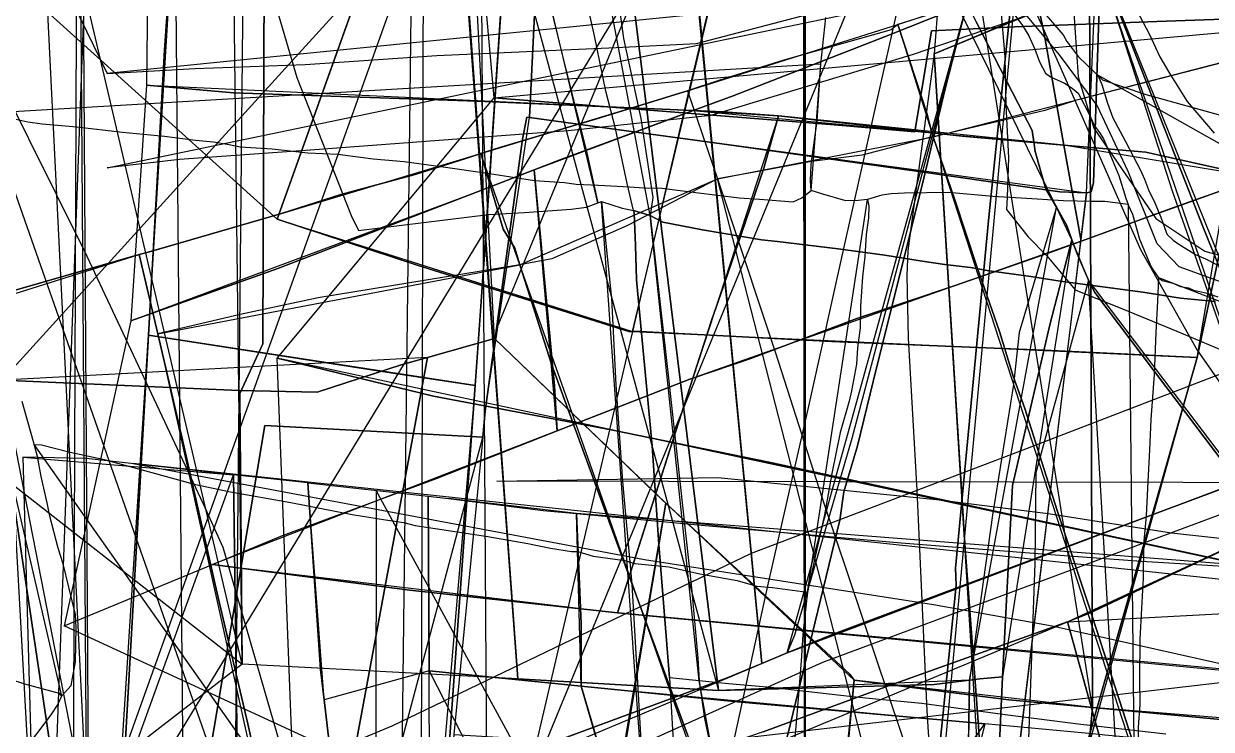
# Model space of a CAD drawing. Extents: x -6790 to 12600, y -1098 to 2171.
# Drawn here: x 68.4 to 172.6, y 307.3 to 369.2 of the extents above; entities that cross this region are included whole.
import ezdxf

# ---------------------------------------------------------------- set-up
doc = ezdxf.new("R2010")
doc.units = 0

msp = doc.modelspace()

# ---------------------------------------------------------------- linework, layer by layer
for points in [[(106.84, 634.01), (110.3, 95.46), (826.14, 101.62), (106.84, 634.01)], [(176.8, 621.35), (124.5, 587.19), (132.3, 497.39), (161.33, 500.87), (161.79, 393.97), (162.14, 309.2), (180.29, 307.51), (183.86, 307.44), (194.41, 309.32), (208.59, 311.94), (207.26, 348.47), (204.83, 421.27), (202.57, 495.93), (172.83, 504.27), (174.37, 546.43), (176.8, 621.35)], [(71.6, 620.79), (72.08, 605.78), (75.38, 89.64), (71.6, 620.79)], [(105.33, 620.2), (98.92, 88.39), (790.98, 84.91), (794.81, 617.1), (105.33, 620.2)], [(79.55, 608.24), (82.48, 284.45), (81.9, 110.82), (776.2, 114.16), (808.14, 114.29), (79.55, 608.24)], [(89.84, 599.43), (785.72, 589.09), (779.97, 92.07), (740.84, 91.65), (728.89, 91.75), (723.88, 92.07), (717.29, 92.52), (682.9, 93.32), (432.67, 95.45), (307.1, 97.51), (213.56, 98.73), (136.9, 99.68), (84.96, 100.39), (89.84, 599.43)], [(71.88, 94), (800.52, 88.91), (801.87, 586.62), (73.83, 591.85), (71.88, 94)], [(71.88, 94), (800.52, 88.91), (801.87, 586.62), (73.83, 591.85), (71.88, 94)], [(55.1, 520.34), (62.97, 495.28), (63.53, 494.83), (71.02, 491.5), (74.14, 490.04), (74.19, 489.69), (80.21, 479.45), (91.21, 459.61), (110.6, 424.99), (119.48, 409.03), (124.24, 400.81), (113.64, 389.82), (88.93, 362.65), (67.16, 338.67), (66.5, 337.92), (55.1, 520.34)], [(66.5, 337.92), (67.16, 338.67), (88.93, 362.65), (113.64, 389.82), (124.24, 400.81), (119.48, 409.03), (110.6, 424.99), (91.21, 459.61), (80.21, 479.45), (74.19, 489.69), (74.14, 490.04), (71.02, 491.5), (63.53, 494.83), (62.97, 495.28), (55.1, 520.34), (66.5, 337.92)], [(200.74, 513.12), (190.89, 513.12), (157.33, 512.88), (156.93, 511.36), (154.43, 496.04), (154, 492.95), (152.21, 482.9), (145.89, 449.45), (142.74, 430.27), (126.61, 362.82), (121.78, 342.18), (122.46, 342.18), (139.27, 341.31), (158.52, 340.51), (171.33, 339.91), (177.04, 366.54), (180.63, 387.38), (185.01, 416.91), (193.74, 468.84), (200.74, 513.12)], [(200.74, 513.12), (193.74, 468.84), (185.01, 416.91), (180.63, 387.38), (177.04, 366.54), (171.33, 339.91), (200.74, 513.12)], [(132.3, 497.39), (118.54, 495.44), (101.75, 492.74), (111.92, 472.99), (140.77, 416.18), (120.65, 368.64), (109.89, 342.57), (109.67, 341.56), (124.45, 327.35), (124.7, 327.12), (140.85, 312.12), (141.24, 311.59), (154.8, 309.89), (162.14, 309.2), (161.79, 393.97), (161.33, 500.87), (132.3, 497.39)], [(132.3, 497.39), (161.33, 500.87), (161.79, 393.97), (162.14, 309.2), (132.3, 497.39)], [(101.75, 492.74), (111.92, 472.99), (140.77, 416.18), (120.65, 368.64), (109.89, 342.57), (109.67, 341.56), (101.75, 492.74)], [(100.54, 471.98), (100.82, 471.85), (115.55, 442.24), (119.18, 434.86), (122.05, 429.04), (124.94, 423.5), (129.51, 414.25), (130.63, 412.04), (134.54, 404.18), (138.72, 395.78), (141.92, 389.37), (143.61, 386.05), (145.4, 382.43), (148.34, 376.47), (151.95, 369.3), (155.62, 362.2), (156.86, 359.81), (157.01, 358.63), (157.1, 357.97), (158.05, 354.68), (158.97, 353.08), (100.54, 471.98)], [(52.25, 463.42), (52.7, 340.22), (87.52, 313), (52.25, 463.42)], [(70.22, 460.18), (68.28, 460.12), (60.77, 461.23), (52.25, 463.42), (52.7, 340.22), (87.52, 313), (87.33, 336.76), (89.34, 341.1), (89.45, 373.29), (86.86, 377.73), (86.46, 400.12), (85.98, 400.15), (63.66, 400.21), (65.46, 427.83), (76.83, 427.58), (77.52, 436.13), (72.5, 436.52), (70.22, 460.18)], [(59.04, 380.48), (90.58, 352.04), (105.11, 392.57), (114.99, 420.29), (120.53, 435.51), (91.42, 443.38), (84.7, 445.32), (64.69, 392.72), (59.04, 380.48)], [(90.58, 352.04), (105.11, 392.57), (114.99, 420.29), (120.53, 435.51), (90.58, 352.04)], [(90.58, 352.04), (105.11, 392.57), (114.99, 420.29), (120.53, 435.51), (142.74, 430.27), (126.61, 362.82), (121.78, 342.18), (121.45, 342.18), (102.89, 348.01), (90.58, 352.04)], [(100.35, 272.68), (100.81, 273.36), (108.91, 273.9), (111.15, 274.05), (121.35, 281.84), (130.9, 289.11), (131.45, 290.64), (135.63, 307.81), (139.96, 325.64), (140.31, 328.11), (141.52, 332.16), (143.2, 339.01), (145.14, 346.81), (147.35, 355.64), (149.2, 363.48), (151.09, 370.77), (153.81, 382), (156.11, 390.95), (159.4, 403.95), (163.18, 419.3), (166.2, 431.35), (166.5, 433.15), (100.35, 272.68)], [(75.08, 276.2), (60.9, 371.19), (67.36, 432.22), (75.08, 276.2)], [(67.36, 432.22), (60.9, 371.19), (75.08, 276.2), (77.27, 305.91), (79.29, 341.86), (80.7, 366.87), (82.49, 392.28), (84.67, 429.39), (80.11, 430.11), (67.36, 432.22)], [(121.83, 430), (75.46, 420.71), (70.54, 286.77), (121.83, 430)], [(133.12, 313.07), (130.53, 340.18), (125.67, 390.84), (123.64, 412.13), (121.83, 430), (75.46, 420.71), (70.54, 286.77), (89.4, 294.75), (107.31, 303.5), (111.2, 304.81), (130.08, 311.82), (133.12, 313.07)], [(84.67, 429.39), (82.49, 392.28), (80.7, 366.87), (79.29, 341.86), (84.67, 429.39)], [(79.29, 341.86), (100.59, 338.57), (107.96, 337.44), (108.81, 349.33), (113.01, 411.57), (113.87, 424.94), (104.62, 426.34), (101.8, 426.8), (89.23, 428.67), (84.67, 429.39), (82.49, 392.28), (80.7, 366.87), (79.29, 341.86)], [(142.74, 430.27), (126.61, 362.82), (121.78, 342.18), (142.74, 430.27)], [(121.83, 430), (123.64, 412.13), (125.67, 390.84), (130.53, 340.18), (133.12, 313.07), (121.83, 430)], [(121.83, 430), (123.48, 429.98), (135.25, 429.06), (147.05, 428.11), (149.8, 428.04), (150.07, 421.37), (150.45, 406.21), (150.51, 389.97), (150.73, 377.77), (150.85, 369.92), (144.01, 344.05), (141.03, 332.79), (136, 315.55), (135.36, 313.99), (133.12, 313.07), (130.53, 340.18), (125.67, 390.84), (123.64, 412.13), (121.83, 430)], [(136.76, 429.07), (136.92, 380.95), (136.92, 332.28), (136.92, 306.5), (136.89, 274.64), (136.76, 429.07)], [(136.76, 429.07), (144.35, 427.38), (183.18, 420.48), (210.71, 415.37), (210.29, 408.93), (208.47, 380.28), (203.64, 298.26), (201.86, 271.65), (201.57, 267.29), (192.98, 267.81), (142.63, 273.94), (136.89, 274.64), (136.92, 306.5), (136.92, 332.28), (136.92, 380.95), (136.76, 429.07)], [(155.72, 428.06), (151.17, 401.48), (145.84, 374.21), (140.48, 350.25), (137.16, 335.38), (133.67, 320.15), (130.17, 304.09), (127.98, 293.43), (127.23, 292.56), (112.86, 283.23), (110.45, 281.85), (90.68, 281.2), (65.23, 279.39), (155.72, 428.06)], [(107.96, 337.44), (108.81, 349.33), (113.01, 411.57), (113.87, 424.94), (107.96, 337.44)], [(112.73, 360.96), (114.43, 395.84), (115.19, 413.01), (115.29, 416.08), (112.73, 360.96)], [(164.26, 415.13), (162.78, 415.15), (145.6, 415.42), (117.05, 415.85), (115.29, 416.08), (115.19, 413.01), (114.43, 395.84), (112.73, 360.96), (122.1, 359.67), (129.61, 358.64), (147.11, 356.18), (159.28, 354.44), (161.61, 354.36), (162.02, 354.43), (162.22, 355.24), (162.53, 364.49), (164.26, 415.13)], [(226.33, 412.57), (225.75, 409.89), (219.74, 375.27), (207.26, 302.87), (194.88, 231.14), (172.84, 234.94), (150.07, 238.89), (147.82, 239.23), (148.86, 249.09), (151.73, 272.43), (155.12, 300.84), (158.44, 327.9), (160.5, 344.98), (161.61, 354.36), (162.02, 354.43), (162.22, 355.24), (162.53, 364.49), (164.26, 415.13), (164.31, 416.75), (166.73, 416.68), (179.66, 415.87), (186.03, 415.42), (226.33, 412.57)], [(164.26, 415.13), (162.53, 364.49), (162.22, 355.24), (162.02, 354.43), (161.61, 354.36), (164.26, 415.13)], [(109.64, 362.68), (107.1, 391.2), (110.78, 390.53), (116.12, 390.65), (134.32, 391.72), (143.53, 392.05), (149.19, 392.29), (150.14, 413.17), (152.85, 413.15), (169.05, 413.52), (187.07, 414.05), (192.02, 414.18), (192.29, 409.9), (193.55, 398.69), (196.01, 370.43), (182.76, 369.91), (167.79, 369.39), (155.29, 368.92), (148.01, 368.55), (146.54, 359.71), (139.86, 360.28), (109.64, 362.68)], [(111.93, 412.9), (112.44, 411.7), (114.83, 400.78), (117.24, 389.77), (119.32, 380.22), (121, 367.88), (122.51, 360.87), (123.55, 353.93), (123.33, 352.35), (111.93, 412.9)], [(157.93, 399.41), (126.08, 404.55), (103.49, 411.27), (103.13, 267.05), (118.88, 266.8), (119.11, 266.28), (123.04, 266.61), (143.2, 267.53), (145.68, 267.62), (145.81, 273.87), (147.42, 292.94), (150.17, 319.95), (150.13, 321.43), (153.04, 352.22), (157.93, 399.41)], [(166.68, 408.01), (146.68, 406.8), (139.74, 405.1), (138.54, 404.65), (120.06, 403.05), (110.37, 401.31), (96.94, 400.96), (86.45, 400.11), (58.46, 400.07), (75.67, 364.81), (83.4, 365.26), (93.06, 365.62), (104.61, 366.4), (120.35, 367.1), (127.38, 367.46), (139.67, 370.66), (142.55, 371.54), (144.89, 374.57), (152.13, 385.88), (163.65, 403.33), (166.68, 408.01)], [(150.17, 405.91), (150.49, 405.63), (151.82, 402.16), (159.05, 384.13), (171.82, 351.4), (175.23, 343.04), (175.72, 342.65), (150.17, 405.91)], [(129.33, 310.7), (123.51, 357.86), (118.11, 401.34), (108.06, 399.71), (105.26, 399.2), (129.33, 310.7)], [(129.33, 310.7), (123.51, 357.86), (118.11, 401.34), (108.06, 399.71), (105.26, 399.2), (105.86, 390.12), (107.08, 374.89), (109.01, 348.58), (111.72, 311.72), (129.33, 310.7)], [(86.46, 400.12), (86.86, 377.73), (89.45, 373.29), (89.34, 341.1), (87.33, 336.76), (87.52, 313), (86.46, 400.12)], [(87.52, 313), (87.33, 336.76), (89.34, 341.1), (89.45, 373.29), (86.86, 377.73), (86.46, 400.12), (100.9, 399.33), (105.25, 399.41), (105.26, 399.2), (105.86, 390.12), (107.08, 374.89), (109.01, 348.58), (111.72, 311.72), (87.52, 313)], [(105.26, 399.2), (105.86, 390.12), (107.08, 374.89), (109.01, 348.58), (111.72, 311.72), (105.26, 399.2)], [(157.93, 399.41), (153.04, 352.22), (150.13, 321.43), (150.17, 319.95), (147.42, 292.94), (145.81, 273.87), (145.68, 267.62), (157.93, 399.41)], [(157.93, 399.41), (172.48, 397.11), (196.68, 393.28), (198.61, 392.91), (192.08, 326.14), (189.25, 298.57), (186.39, 270.21), (169.98, 268.84), (168.92, 268.75), (148.63, 267.73), (145.68, 267.62), (145.81, 273.87), (147.42, 292.94), (150.17, 319.95), (150.13, 321.43), (153.04, 352.22), (157.93, 399.41)], [(90.87, 291.69), (104.99, 298.06), (138.48, 313.19), (175.64, 326.99), (192.78, 334.48), (219.85, 344.77), (235.88, 350.45), (247.24, 354.86), (258.71, 360.06), (271.39, 363.83), (292.47, 367.7), (312.96, 372.11), (328.4, 373.7), (346.02, 377.74), (364.44, 380.82), (370.81, 382.14), (383.13, 384.11), (406.85, 379.91), (443.8, 374.23), (474.53, 369.24), (488.97, 366.86), (506.48, 363.82), (90.87, 291.69)], [(90.87, 291.69), (104.99, 298.06), (138.48, 313.19), (175.64, 326.99), (192.78, 334.48), (219.85, 344.77), (235.88, 350.45), (247.24, 354.86), (258.71, 360.06), (271.39, 363.83), (292.47, 367.7), (312.96, 372.11), (328.4, 373.7), (346.02, 377.74), (364.44, 380.82), (370.81, 382.14), (383.13, 384.11), (406.85, 379.91), (443.8, 374.23), (474.53, 369.24), (488.97, 366.86), (506.48, 363.82), (90.87, 291.69)], [(59.03, 378.72), (59.04, 380.48), (90.58, 352.04), (102.89, 348.01), (121.45, 342.18), (121.78, 342.18), (104.57, 268.65), (96.53, 271.82), (96.65, 283.09), (96.51, 286.7), (91.49, 303.76), (85.86, 323.25), (84.13, 327.03), (73.69, 349.26), (59.03, 378.72)], [(180.8, 380.27), (166.85, 378.8), (160.17, 377.85), (149.04, 376.84), (148.26, 366.55), (180.8, 380.27)], [(96.53, 271.82), (96.65, 283.09), (96.51, 286.7), (91.49, 303.76), (85.86, 323.25), (84.13, 327.03), (73.69, 349.26), (59.03, 378.72), (56.89, 161.15), (65.01, 180.8), (72.26, 198.67), (76.28, 209.7), (80.53, 220.13), (82.82, 225.89), (86.67, 235.55), (89.25, 241.75), (92.93, 254.68), (94.59, 260.96), (96.36, 268.45), (96.27, 271.44), (96.53, 271.82)], [(96.53, 271.82), (96.65, 283.09), (96.51, 286.7), (91.49, 303.76), (85.86, 323.25), (84.13, 327.03), (73.69, 349.26), (59.03, 378.72), (96.53, 271.82)], [(119.05, 353.59), (120.86, 353.01), (121.86, 352.79), (121.3, 355.16), (120.28, 360), (119.44, 363.28), (118.45, 368.12), (117.53, 372.2), (116.56, 377.18), (116.22, 378.58), (104.2, 377.95), (98.87, 377.5), (92.07, 376.94), (88.65, 376.94), (92.31, 364.46), (97.1, 352.36), (97.72, 351.05), (109.13, 352.45), (112.31, 352.62), (116.39, 352.91), (117.73, 353.1), (118.73, 353.47), (119.05, 353.59)], [(112.8, 378.4), (113.41, 375.47), (115.95, 365.05), (117.76, 357.85), (118.73, 353.47), (112.8, 378.4)], [(176.7, 378.56), (170.34, 375.91), (160.07, 371.47), (148.26, 366.55), (176.7, 378.56)], [(171.7, 377.89), (169.15, 376.91), (162.06, 374.66), (158.26, 373.37), (151.03, 370.99), (145.07, 369.12), (171.7, 377.89)], [(170, 376.16), (156.35, 369.89), (146.39, 366.49), (128.64, 361.13), (116.14, 359.79), (93.48, 358.08), (82.01, 357.29), (75.69, 356.53), (170, 376.16)], [(159.64, 358.54), (157.87, 368.47), (156.85, 373.22), (143.88, 368.03), (130.6, 362.85), (127.11, 361.56), (159.64, 358.54)], [(127.11, 361.56), (129.73, 361.45), (134.58, 361.11), (150.7, 359.31), (159.64, 358.54), (157.87, 368.47), (156.85, 373.22), (143.88, 368.03), (130.6, 362.85), (127.11, 361.56)], [(159.64, 358.54), (157.87, 368.47), (156.85, 373.22), (143.88, 368.03), (130.6, 362.85), (127.11, 361.56), (159.64, 358.54)], [(127.11, 361.56), (129.73, 361.45), (134.58, 361.11), (150.7, 359.31), (159.64, 358.54), (157.87, 368.47), (156.85, 373.22), (143.88, 368.03), (130.6, 362.85), (127.11, 361.56)], [(75.67, 364.81), (83.4, 365.26), (93.06, 365.62), (104.61, 366.4), (120.35, 367.1), (127.38, 367.46), (139.67, 370.66), (142.55, 371.54), (75.67, 364.81)], [(109.64, 362.68), (139.86, 360.28), (146.54, 359.71), (148.01, 368.55), (155.29, 368.92), (167.79, 369.39), (182.76, 369.91), (196.01, 370.43), (207.18, 368.8), (208.7, 368.49), (209.93, 367.59), (211.23, 367.12), (208.9, 330.91), (208.66, 321.78), (208.5, 315.89), (208.22, 314.63), (208, 314.68), (180.05, 320.72), (162.53, 324.5), (133.88, 330.69), (119.91, 333.55), (104.3, 336.52), (90.6, 339.85), (109.64, 362.68)], [(196.01, 370.43), (182.76, 369.91), (167.79, 369.39), (155.29, 368.92), (148.01, 368.55), (146.54, 359.71), (139.86, 360.28), (109.64, 362.68), (196.01, 370.43)], [(135.36, 313.99), (139.38, 315.64), (155.23, 321.57), (173.18, 328.26), (177.87, 330.08), (175.33, 336.97), (169.16, 354.5), (164.08, 370.36), (161.16, 370.24), (151.17, 369.93), (150.85, 369.92), (144.01, 344.05), (141.03, 332.79), (136, 315.55), (135.36, 313.99)], [(177.87, 330.08), (175.33, 336.97), (169.16, 354.5), (164.08, 370.36), (177.87, 330.08)], [(145.07, 369.12), (144.48, 368.64), (135.05, 365.99), (129.43, 364.24), (126.61, 363.3), (145.07, 369.12)], [(150.85, 369.92), (144.01, 344.05), (141.03, 332.79), (136, 315.55), (135.36, 313.99), (150.85, 369.92)], [(148.16, 359.27), (148.04, 359.62), (147.61, 361.33), (145.07, 369.12), (148.16, 359.27)], [(148.26, 366.55), (145.94, 349.25), (145.84, 347.11), (145.96, 341.6), (146.72, 328.26), (147.6, 308.92), (148.36, 296.93), (149.11, 280.54), (150.08, 264.33), (150.91, 243.72), (155.58, 243.43), (155.95, 243.41), (148.26, 366.55)], [(175.21, 366.21), (160.73, 362.47), (157.96, 361.58), (148.16, 359.27), (175.21, 366.21)], [(148.26, 366.55), (150.98, 323.15), (152.14, 307.58), (154.03, 274.83), (155.95, 243.41), (148.26, 366.55)], [(108.46, 354.57), (113.14, 356.37), (115.34, 357.21), (127.11, 361.56), (108.13, 362.38), (86.77, 363.12), (79.13, 363.81), (77.75, 343.13), (90.66, 347.7), (108.46, 354.57)], [(108.46, 354.57), (113.14, 356.37), (115.34, 357.21), (127.11, 361.56), (108.13, 362.38), (86.77, 363.12), (79.13, 363.81), (77.75, 343.13), (90.66, 347.7), (108.46, 354.57)], [(127.11, 361.56), (108.13, 362.38), (86.77, 363.12), (79.13, 363.81), (127.11, 361.56)], [(127.11, 361.56), (108.13, 362.38), (86.77, 363.12), (79.13, 363.81), (127.11, 361.56)], [(126.61, 363.3), (126.21, 363.17), (118.32, 360.76), (110.13, 358.34), (108.46, 357.79), (126.61, 363.3)], [(108.86, 335.19), (108.64, 332.93), (106.11, 306.83), (117.36, 306.16), (130.91, 305.77), (137.38, 304.41), (155.12, 300.84), (158.44, 327.9), (160.5, 344.98), (161.61, 354.36), (159.28, 354.44), (147.11, 356.18), (129.61, 358.64), (122.1, 359.67), (112.73, 360.96), (112.49, 361), (112.13, 359.06), (108.86, 335.19)], [(112.73, 360.96), (112.49, 361), (112.13, 359.06), (108.86, 335.19), (112.73, 360.96)], [(161.61, 354.36), (159.28, 354.44), (147.11, 356.18), (129.61, 358.64), (122.1, 359.67), (112.73, 360.96), (161.61, 354.36)], [(127.11, 361.56), (115.34, 357.21), (113.14, 356.37), (127.11, 361.56)], [(113.14, 356.37), (115.34, 357.21), (127.11, 361.56), (129.73, 361.45), (134.58, 361.11), (133.29, 356.51), (129.74, 346.09), (128.73, 343.24), (127.07, 338.1), (126.82, 338.01), (118.31, 334.71), (115.16, 333.47), (114.92, 337.41), (113.14, 356.37)], [(127.11, 361.56), (115.34, 357.21), (113.14, 356.37), (127.11, 361.56)], [(113.14, 356.37), (115.34, 357.21), (127.11, 361.56), (129.73, 361.45), (134.58, 361.11), (133.29, 356.51), (129.74, 346.09), (128.73, 343.24), (127.07, 338.1), (126.82, 338.01), (118.31, 334.71), (115.16, 333.47), (114.92, 337.41), (113.14, 356.37)], [(127.07, 338.1), (128.73, 343.24), (129.74, 346.09), (133.29, 356.51), (134.58, 361.11), (127.07, 338.1)], [(159.64, 358.54), (150.7, 359.31), (134.58, 361.11), (133.29, 356.51), (129.74, 346.09), (128.73, 343.24), (127.07, 338.1), (132.16, 339.81), (141.45, 343.33), (150.08, 346.22), (158.66, 349.21), (161.14, 350.11), (159.64, 358.54)], [(127.07, 338.1), (128.73, 343.24), (129.74, 346.09), (133.29, 356.51), (134.58, 361.11), (127.07, 338.1)], [(159.64, 358.54), (150.7, 359.31), (134.58, 361.11), (133.29, 356.51), (129.74, 346.09), (128.73, 343.24), (127.07, 338.1), (132.16, 339.81), (141.45, 343.33), (150.08, 346.22), (158.66, 349.21), (161.14, 350.11), (159.64, 358.54)], [(134.58, 361.11), (129.73, 361.45), (127.11, 361.56), (134.58, 361.11)], [(134.58, 361.11), (129.73, 361.45), (127.11, 361.56), (134.58, 361.11)], [(134.58, 361.11), (150.7, 359.31), (159.64, 358.54), (134.58, 361.11)], [(134.58, 361.11), (150.7, 359.31), (159.64, 358.54), (134.58, 361.11)], [(148.16, 359.27), (147.85, 359.2), (141.94, 357.65), (137.47, 357.09), (132.81, 356.21), (129.22, 355.58), (148.16, 359.27)], [(191.1, 227), (188.2, 236.2), (181.09, 258.15), (175.53, 275.8), (171.61, 288.02), (168.71, 296.79), (164.16, 310.9), (161.79, 318.22), (159.05, 326.49), (156.19, 335.42), (155.17, 338.27), (153.97, 342.19), (151.99, 347.9), (150.05, 353.73), (148.16, 359.27), (191.1, 227)], [(159.64, 358.54), (166.81, 357.92), (175.09, 356.07), (176.72, 355.69), (159.64, 358.54)], [(159.64, 358.54), (161.14, 350.11), (169.38, 353.09), (176.72, 355.69), (175.09, 356.07), (166.81, 357.92), (159.64, 358.54)], [(159.64, 358.54), (166.81, 357.92), (175.09, 356.07), (176.72, 355.69), (159.64, 358.54)], [(159.64, 358.54), (161.14, 350.11), (169.38, 353.09), (176.72, 355.69), (175.09, 356.07), (166.81, 357.92), (159.64, 358.54)], [(108.46, 357.79), (107.25, 357.38), (102.69, 355.97), (96.19, 354.2), (90.98, 352.54), (108.46, 357.79)], [(108.46, 357.79), (110.42, 351.16), (111.44, 349.49), (111.9, 348.05), (108.46, 357.79)], [(113.14, 356.37), (108.46, 354.57), (90.66, 347.7), (77.75, 343.13), (71.91, 316.38), (84.92, 321.75), (91.06, 324.29), (104.57, 329.3), (115.16, 333.47), (114.92, 337.41), (113.14, 356.37)], [(113.14, 356.37), (108.46, 354.57), (90.66, 347.7), (77.75, 343.13), (71.91, 316.38), (84.92, 321.75), (91.06, 324.29), (104.57, 329.3), (115.16, 333.47), (114.92, 337.41), (113.14, 356.37)], [(129.22, 355.58), (121.28, 351.47), (114.7, 348.56), (111.9, 348.05), (129.22, 355.58)], [(113.14, 356.37), (114.92, 337.41), (115.16, 333.47), (113.14, 356.37)], [(113.14, 356.37), (114.92, 337.41), (115.16, 333.47), (113.14, 356.37)], [(190.24, 311.02), (191.16, 312.76), (197.63, 327.31), (205.08, 343.8), (207.64, 348.85), (204.88, 349.67), (195.68, 351.84), (179.78, 354.98), (176.72, 355.69), (169.38, 353.09), (161.14, 350.11), (158.66, 349.21), (150.08, 346.22), (141.45, 343.33), (132.16, 339.81), (127.07, 338.1), (121.82, 321.78), (120.45, 317.52), (172.55, 312.57), (188.73, 311.08), (190.24, 311.02)], [(190.24, 311.02), (191.16, 312.76), (197.63, 327.31), (205.08, 343.8), (207.64, 348.85), (204.88, 349.67), (195.68, 351.84), (179.78, 354.98), (176.72, 355.69), (169.38, 353.09), (161.14, 350.11), (158.66, 349.21), (150.08, 346.22), (141.45, 343.33), (132.16, 339.81), (127.07, 338.1), (121.82, 321.78), (120.45, 317.52), (172.55, 312.57), (188.73, 311.08), (190.24, 311.02)], [(161.14, 350.11), (169.38, 353.09), (176.72, 355.69), (161.14, 350.11)], [(161.14, 350.11), (169.38, 353.09), (176.72, 355.69), (161.14, 350.11)], [(108.46, 354.57), (90.66, 347.7), (77.75, 343.13), (108.46, 354.57)], [(108.46, 354.57), (90.66, 347.7), (77.75, 343.13), (108.46, 354.57)], [(155.12, 300.84), (158.44, 327.9), (160.5, 344.98), (161.61, 354.36), (155.12, 300.84)], [(119.05, 353.59), (119.92, 345.08), (120.3, 337.51), (120.89, 329.03), (121.72, 320.02), (122.41, 307.83), (122.82, 300.45), (119.05, 353.59)], [(142.4, 353.77), (142.51, 353.18), (142.49, 352.16), (142.29, 350.69), (142.15, 348.77), (141.96, 346.99), (141.79, 344.41), (141.75, 342.51), (141.53, 340.76), (141.44, 339.33), (140.98, 336.98), (140.79, 336.07), (139.99, 333.34), (139.26, 329.72), (138.62, 326.11), (137.79, 322.3), (137.12, 319.32), (142.4, 353.77)], [(90.98, 352.54), (79.39, 349.19), (78.49, 348.93), (90.98, 352.54)], [(123.33, 352.35), (124.93, 338.1), (126.94, 319.7), (127.52, 313.54), (127.62, 311.55), (123.33, 352.35)], [(158.97, 353.08), (155.72, 342.1), (155.2, 337.55), (153.37, 326.07), (151.77, 314.58), (151.36, 311.6), (158.97, 353.08)], [(158.97, 353.08), (159.9, 351.48), (160.34, 350.23), (158.97, 353.08)], [(121.78, 342.18), (121.45, 342.18), (102.89, 348.01), (90.58, 352.04), (121.78, 342.18)], [(154.25, 311.9), (155.11, 328.69), (158.39, 342.76), (160.34, 350.23), (154.25, 311.9)], [(160.34, 350.23), (160.79, 348.99), (161.79, 346.69), (160.34, 350.23)], [(127.07, 338.1), (132.16, 339.81), (141.45, 343.33), (150.08, 346.22), (158.66, 349.21), (161.14, 350.11), (127.07, 338.1)], [(127.07, 338.1), (132.16, 339.81), (141.45, 343.33), (150.08, 346.22), (158.66, 349.21), (161.14, 350.11), (127.07, 338.1)], [(78.49, 348.93), (80.12, 341.97), (82.3, 332.69), (85.29, 319.34), (88.01, 307.77), (91.33, 292.94), (93.91, 281.72), (95.38, 274.56), (98.24, 260.54), (100.46, 251.07), (103.04, 237.98), (103.36, 237.26), (99.81, 236.58), (92.46, 235.1), (64.91, 229.7), (53.15, 227.24), (53.45, 341.08), (65.85, 345.32), (78.49, 348.93)], [(78.49, 348.93), (65.85, 345.32), (53.45, 341.08), (78.49, 348.93)], [(111.9, 348.05), (110.09, 347.73), (94.2, 345.15), (87.34, 343.67), (80.12, 341.97), (111.9, 348.05)], [(111.9, 348.05), (114.68, 339.31), (119.3, 326.69), (126.56, 306.91), (127.85, 302.93), (127.9, 302.11), (129.84, 296.28), (131.16, 293.67), (133.67, 286.73), (135.74, 280.63), (137.52, 275.64), (140.15, 267.98), (111.9, 348.05)], [(161.79, 346.69), (157.65, 331.51), (157.18, 329.8), (157.08, 321.85), (156.36, 301.57), (155.57, 285.66), (154.48, 268.31), (153, 240.69), (152, 222), (151.55, 218.33), (153.99, 212.36), (154.97, 210.32), (159.91, 208.94), (170.11, 206.24), (172.29, 205.21), (172.06, 177.45), (172.02, 171.89), (161.79, 346.69)], [(161.79, 346.69), (162.35, 345.62), (168.59, 337.35), (179.57, 322.83), (182.44, 319.46), (161.79, 346.69)], [(79.29, 341.86), (77.27, 305.91), (75.08, 276.2), (74.63, 259.39), (86.43, 257.92), (101.97, 256.12), (102.73, 275.91), (104.22, 287.32), (104.53, 289.56), (106.66, 319.26), (107.96, 337.44), (100.59, 338.57), (79.29, 341.86)], [(79.29, 341.86), (77.27, 305.91), (75.08, 276.2), (79.29, 341.86)], [(79.29, 341.86), (100.59, 338.57), (107.96, 337.44), (79.29, 341.86)], [(103.36, 237.26), (103.04, 237.98), (100.46, 251.07), (98.24, 260.54), (95.38, 274.56), (93.91, 281.72), (91.33, 292.94), (88.01, 307.77), (85.29, 319.34), (82.3, 332.69), (80.12, 341.97), (103.36, 237.26)], [(104.57, 268.65), (119.13, 262.9), (146.7, 251.73), (154.88, 281.6), (162.38, 308.58), (171.33, 339.91), (158.52, 340.51), (139.27, 341.31), (122.46, 342.18), (121.78, 342.18), (104.57, 268.65)], [(171.33, 339.91), (158.52, 340.51), (139.27, 341.31), (122.46, 342.18), (121.78, 342.18), (171.33, 339.91)], [(107.33, 225.75), (106.49, 226.72), (97.59, 237.3), (91.61, 244.49), (87.31, 249.54), (87.03, 249.88), (87.74, 254.4), (88.28, 256.35), (89.22, 261.43), (93, 281.64), (103.8, 339.91), (109.67, 341.56), (124.45, 327.35), (124.7, 327.12), (119.96, 298.94), (107.33, 225.75)], [(109.67, 341.56), (124.45, 327.35), (124.7, 327.12), (109.67, 341.56)], [(66.5, 337.92), (87.25, 337.02), (94.11, 336.87), (101.47, 339.27), (103.8, 339.91), (66.5, 337.92)], [(82.81, 254.38), (66.5, 337.92), (87.25, 337.02), (94.11, 336.87), (101.47, 339.27), (103.8, 339.91), (93, 281.64), (89.22, 261.43), (88.28, 256.35), (87.74, 254.4), (87.03, 249.88), (85.47, 251.83), (82.81, 254.38)], [(87.03, 249.88), (87.74, 254.4), (88.28, 256.35), (89.22, 261.43), (93, 281.64), (103.8, 339.91), (87.03, 249.88)], [(90.6, 339.85), (104.3, 336.52), (119.91, 333.55), (133.88, 330.69), (162.53, 324.5), (180.05, 320.72), (208, 314.68), (208.22, 314.63), (90.6, 339.85)], [(171.33, 339.91), (162.38, 308.58), (154.88, 281.6), (146.7, 251.73), (171.33, 339.91)], [(120.45, 317.52), (102.25, 319.49), (84.92, 321.75), (91.06, 324.29), (104.57, 329.3), (115.16, 333.47), (118.31, 334.71), (126.82, 338.01), (127.07, 338.1), (121.82, 321.78), (120.45, 317.52)], [(120.45, 317.52), (102.25, 319.49), (84.92, 321.75), (91.06, 324.29), (104.57, 329.3), (115.16, 333.47), (118.31, 334.71), (126.82, 338.01), (127.07, 338.1), (121.82, 321.78), (120.45, 317.52)], [(115.16, 333.47), (118.31, 334.71), (126.82, 338.01), (127.07, 338.1), (115.16, 333.47)], [(115.16, 333.47), (118.31, 334.71), (126.82, 338.01), (127.07, 338.1), (115.16, 333.47)], [(127.07, 338.1), (121.82, 321.78), (120.45, 317.52), (127.07, 338.1)], [(127.07, 338.1), (121.82, 321.78), (120.45, 317.52), (127.07, 338.1)], [(102.73, 275.91), (104.22, 287.32), (104.53, 289.56), (106.66, 319.26), (107.96, 337.44), (102.73, 275.91)], [(108.64, 332.93), (89.52, 333.94), (85.08, 307.45), (80.59, 280.64), (77.33, 260.07), (77.29, 252.29), (78.43, 229.87), (80.76, 228.37), (108.64, 332.93)], [(98.13, 225.95), (80.76, 228.37), (78.43, 229.87), (77.29, 252.29), (77.33, 260.07), (80.59, 280.64), (85.08, 307.45), (89.52, 333.94), (108.64, 332.93), (106.11, 306.83), (101.59, 260.37), (98.13, 225.95)], [(84.92, 321.75), (91.06, 324.29), (104.57, 329.3), (115.16, 333.47), (84.92, 321.75)], [(84.92, 321.75), (91.06, 324.29), (104.57, 329.3), (115.16, 333.47), (84.92, 321.75)], [(86.76, 329.62), (73.83, 331.06), (68.28, 331.16), (86.76, 329.62)], [(86.76, 329.62), (73.83, 331.06), (68.28, 331.16), (69.65, 282.31), (73.29, 287), (87.12, 303.21), (86.76, 329.62)], [(86.76, 329.62), (73.83, 331.06), (68.28, 331.16), (69.65, 282.31), (73.29, 287), (87.12, 303.21), (86.76, 329.62)], [(86.76, 329.62), (87.12, 303.21), (73.29, 287), (69.65, 282.31), (86.76, 329.62)], [(71.98, 280.14), (70.54, 286.77), (89.4, 294.75), (107.31, 303.5), (111.2, 304.81), (130.08, 311.82), (133.12, 313.07), (135.36, 313.99), (139.38, 315.64), (155.23, 321.57), (173.18, 328.26), (177.87, 330.08), (179.46, 325.76), (161.88, 317.48), (159.95, 316.72), (143.92, 310.99), (133.24, 307.08), (124.52, 304.09), (110.7, 299.28), (107.59, 297.83), (101.9, 294.93), (93.02, 290.24), (71.98, 280.14)], [(109.88, 329.06), (129.25, 329.39), (148.46, 327.44), (158.25, 326.23), (169.08, 324.52), (190.04, 322.23), (216.49, 321.39), (232.66, 320.78), (236.68, 320.61), (240.32, 320.72), (252.78, 320.72), (274.19, 320.91), (299.4, 321.24), (313.92, 321.46), (329.59, 322.42), (349.39, 323.73), (367.05, 325.01), (383.97, 325.42), (401.91, 326.27), (419.98, 327.15), (437.21, 328.19), (451.65, 328.6), (456.02, 328.4), (109.88, 329.06)], [(177.87, 330.08), (173.18, 328.26), (155.23, 321.57), (139.38, 315.64), (135.36, 313.99), (177.87, 330.08)], [(93.29, 328.9), (94.41, 312.53), (94.72, 309.89), (93.29, 328.9)], [(103.93, 312.41), (94.72, 309.89), (94.41, 312.53), (93.29, 328.9), (103.85, 327.73), (103.93, 312.41)], [(103.93, 312.41), (94.72, 309.89), (94.41, 312.53), (93.29, 328.9), (103.85, 327.73), (103.93, 312.41)], [(99.29, 328.23), (99.25, 305.16), (100.09, 300.82), (115.76, 275.34), (129.79, 251.68), (141.75, 232.68), (157.16, 207.16), (165.29, 194.06), (181.17, 167.74), (193.38, 147.19), (201.85, 131.81), (207.29, 122.98), (212.06, 113.74), (215.37, 108.17), (217.48, 103.51), (224.26, 94.05), (233.77, 81.13), (99.29, 328.23)], [(103.93, 312.41), (103.85, 327.73), (105.62, 327.53), (113.93, 326.49), (116.87, 326.22), (117.28, 316.58), (117.28, 311.09), (103.93, 312.41)], [(103.93, 312.41), (103.85, 327.73), (105.62, 327.53), (113.93, 326.49), (116.87, 326.22), (117.28, 316.58), (117.28, 311.09), (103.93, 312.41)], [(105.62, 327.53), (113.93, 326.49), (116.87, 326.22), (105.62, 327.53)], [(124.7, 327.12), (119.96, 298.94), (107.33, 225.75), (124.7, 327.12)], [(141.24, 311.59), (140.85, 312.12), (124.7, 327.12), (119.96, 298.94), (107.33, 225.75), (115.21, 216.49), (125.29, 204.41), (129.85, 202.23), (130.19, 202.06), (130.35, 203.36), (133.4, 232.1), (135.74, 256.16), (137.25, 270.79), (138.2, 279.91), (141.24, 311.59)], [(116.87, 326.22), (117.28, 316.58), (117.28, 311.09), (116.87, 326.22)], [(116.87, 326.22), (127.82, 325.2), (145.35, 323.64), (158.48, 322.62), (166.43, 322.05), (185.21, 320.91), (116.87, 326.22)], [(181.33, 305.1), (172.14, 305.96), (163.21, 306.79), (162.76, 306.83), (152.7, 307.78), (152.42, 307.81), (130.98, 309.71), (117.28, 311.09), (117.28, 316.58), (116.87, 326.22), (127.82, 325.2), (145.35, 323.64), (158.48, 322.62), (166.43, 322.05), (185.21, 320.91), (182.88, 311.82), (181.33, 305.1)], [(181.33, 305.1), (172.14, 305.96), (163.21, 306.79), (162.76, 306.83), (152.7, 307.78), (152.42, 307.81), (130.98, 309.71), (117.28, 311.09), (117.28, 316.58), (116.87, 326.22), (127.82, 325.2), (145.35, 323.64), (158.48, 322.62), (166.43, 322.05), (185.21, 320.91), (182.88, 311.82), (181.33, 305.1)], [(124.7, 327.12), (140.85, 312.12), (141.24, 311.59), (124.7, 327.12)], [(179.46, 325.76), (161.88, 317.48), (159.95, 316.72), (179.46, 325.76)], [(147.27, 291.17), (135.17, 292.14), (122.54, 293), (71.91, 316.38), (84.92, 321.75), (102.25, 319.49), (120.45, 317.52), (172.55, 312.57), (188.73, 311.08), (190.24, 311.02), (181.06, 306.87), (162, 298.07), (147.27, 291.17)], [(147.27, 291.17), (135.17, 292.14), (122.54, 293), (71.91, 316.38), (84.92, 321.75), (102.25, 319.49), (120.45, 317.52), (172.55, 312.57), (188.73, 311.08), (190.24, 311.02), (181.06, 306.87), (162, 298.07), (147.27, 291.17)], [(120.45, 317.52), (102.25, 319.49), (84.92, 321.75), (120.45, 317.52)], [(120.45, 317.52), (102.25, 319.49), (84.92, 321.75), (120.45, 317.52)], [(120.45, 317.52), (172.55, 312.57), (188.73, 311.08), (190.24, 311.02), (120.45, 317.52)], [(120.45, 317.52), (172.55, 312.57), (188.73, 311.08), (190.24, 311.02), (120.45, 317.52)], [(159.95, 316.72), (143.92, 310.99), (133.24, 307.08), (124.52, 304.09), (110.7, 299.28), (107.59, 297.83), (101.9, 294.93), (93.02, 290.24), (71.98, 280.14), (159.95, 316.72)], [(84.6, 282.06), (90.2, 281.59), (116.78, 279.06), (150.1, 275.6), (150.79, 275.65), (152.6, 275.78), (154.25, 311.9), (152.25, 311.71), (151.36, 311.6), (148.24, 311.23), (129.33, 310.7), (111.72, 311.72), (87.52, 313), (51.75, 285.37), (84.6, 282.06)], [(133.12, 313.07), (130.08, 311.82), (111.2, 304.81), (107.31, 303.5), (89.4, 294.75), (70.54, 286.77), (133.12, 313.07)], [(130.55, 260.32), (113.43, 288.7), (103.97, 303.04), (103.93, 312.41), (130.55, 260.32)], [(129.33, 310.7), (148.24, 311.23), (151.36, 311.6), (129.33, 310.7)], [(141.24, 311.59), (138.2, 279.91), (137.25, 270.79), (135.74, 256.16), (133.4, 232.1), (130.35, 203.36), (130.19, 202.06), (141.24, 311.59)], [(162.14, 309.2), (154.8, 309.89), (141.24, 311.59), (138.2, 279.91), (137.25, 270.79), (135.74, 256.16), (133.4, 232.1), (130.35, 203.36), (130.19, 202.06), (149.78, 192.01), (151.23, 191.26), (162.14, 309.2)], [(141.24, 311.59), (154.8, 309.89), (162.14, 309.2), (141.24, 311.59)], [(151.36, 311.6), (151.04, 292.4), (150.83, 276.86), (150.79, 275.65), (151.36, 311.6)], [(151.36, 311.6), (152.25, 311.71), (154.25, 311.9), (151.36, 311.6)], [(152.7, 307.78), (152.42, 307.81), (130.98, 309.71), (117.28, 311.09), (152.7, 307.78)], [(117.28, 311.09), (118.13, 308.22), (121.03, 298.06), (117.28, 311.09)], [(152.7, 307.78), (151.94, 304.66), (149.83, 297.08), (145.26, 297.32), (140.68, 297.55), (135.86, 297.73), (125.01, 298.14), (121.03, 298.06), (118.13, 308.22), (117.28, 311.09), (130.98, 309.71), (152.42, 307.81), (152.7, 307.78)], [(152.7, 307.78), (151.94, 304.66), (149.83, 297.08), (145.26, 297.32), (140.68, 297.55), (135.86, 297.73), (125.01, 298.14), (121.03, 298.06), (118.13, 308.22), (117.28, 311.09), (130.98, 309.71), (152.42, 307.81), (152.7, 307.78)], [(127.62, 311.55), (128.08, 308.23), (130.19, 298.24), (132.47, 287.41), (134.22, 277.36), (134.2, 275.84), (127.62, 311.55)], [(183.86, 307.44), (180.29, 307.51), (162.14, 309.2), (151.23, 191.26), (156.03, 188.77), (170.61, 184.93), (172.04, 184.54), (183.86, 307.44)], [(162.14, 309.2), (180.29, 307.51), (183.86, 307.44), (162.14, 309.2)], [(158.6, 272.45), (160.11, 284.83), (162.76, 306.83), (152.7, 307.78), (151.94, 304.66), (149.83, 297.08), (145.26, 297.32), (141.72, 280.74), (139.72, 271.3), (144.94, 271.48), (156.22, 272.2), (158.6, 272.45)], [(158.6, 272.45), (160.11, 284.83), (162.76, 306.83), (152.7, 307.78), (151.94, 304.66), (149.83, 297.08), (145.26, 297.32), (141.72, 280.74), (139.72, 271.3), (144.94, 271.48), (156.22, 272.2), (158.6, 272.45)], [(152.7, 307.78), (151.94, 304.66), (149.83, 297.08), (145.26, 297.32), (152.7, 307.78)]]:
    msp.add_lwpolyline(points, close=True)
for points in [[(160.45, 371.02), (160.89, 364.52), (162.26, 360.03), (167.71, 352.09), (172.01, 349.22), (181.95, 346.5), (194.97, 347.41), (210.05, 349.43), (210.94, 349.6), (157.25, 514.13)], [(145.84, 374.21), (140.48, 350.25), (137.16, 335.38), (133.67, 320.15), (130.17, 304.09), (127.98, 293.43), (127.23, 292.56), (112.86, 283.23), (110.45, 281.85), (90.68, 281.2), (65.23, 279.39), (64.06, 272.56), (62.3, 491.29)], [(93.58, 482.58), (238.15, 320.91), (238.15, 320.91), (229.29, 322.87), (224.86, 323.85), (216.68, 325.13), (207.59, 326.84), (201.31, 328.02), (199.34, 329.66), (196.13, 334.39), (193.18, 339.1), (190.18, 340.42), (185.07, 342.34), (175.07, 345.94), (169.75, 347.86), (167.83, 349.88), (165.26, 356.22), (162.55, 362), (159.25, 366.45), (155.23, 371.26)], [(157.48, 370.6), (159.57, 368.21), (159.88, 367.63), (160.9, 366.29), (163.02, 364.26), (166.74, 363), (172.52, 361.41), (176.37, 360.34), (179.73, 359), (182, 358.29), (184.79, 357.66), (187.35, 357.31), (191.12, 356.97), (193.92, 356.64), (196.8, 356.24), (200.31, 355.75), (202.43, 355.46), (203.61, 355.13), (206.6, 354.71), (208.85, 354.4), (108.53, 442.24)], [(140.77, 416.18), (120.65, 368.64), (109.89, 342.57), (109.67, 341.56), (103.8, 339.91), (101.47, 339.27), (94.11, 336.87), (87.25, 337.02), (66.5, 337.92), (66.5, 337.92), (67.16, 338.67), (88.93, 362.65), (113.64, 389.82)], [(113.01, 411.57), (108.81, 349.33), (107.96, 337.44), (106.66, 319.26), (104.53, 289.56), (104.22, 287.32), (102.73, 275.91), (101.97, 256.12), (101.79, 251.55), (98.97, 213.25)], [(61.85, 408.69), (58.89, 355.94), (55.41, 158.47), (56.3, 155.63), (58.98, 150.14), (68.44, 166.08), (69.54, 169.6), (80.76, 228.37), (78.43, 229.87), (77.29, 252.29), (77.33, 260.07), (80.59, 280.64), (85.08, 307.45), (89.52, 333.94), (108.64, 332.93), (108.86, 335.19), (112.13, 359.06), (112.49, 361), (112.73, 360.96), (114.43, 395.84)], [(79.62, 408.11), (79.13, 363.81), (86.77, 363.12), (108.13, 362.38), (127.11, 361.56), (130.6, 362.85), (143.88, 368.03), (156.85, 373.22), (157.87, 368.47), (159.64, 358.54), (166.81, 357.92), (175.09, 356.07), (176.72, 355.69), (177.99, 356.14), (185.95, 359.08), (197.11, 363.11), (207.28, 366.77), (210.76, 367.92), (220.86, 371.57)], [(79.62, 408.11), (79.13, 363.81), (86.77, 363.12), (108.13, 362.38), (127.11, 361.56), (130.6, 362.85), (143.88, 368.03), (156.85, 373.22), (157.87, 368.47), (159.64, 358.54), (166.81, 357.92), (175.09, 356.07), (176.72, 355.69), (177.99, 356.14), (185.95, 359.08), (197.11, 363.11), (207.28, 366.77), (210.76, 367.92), (220.86, 371.57)], [(118.11, 401.34), (123.51, 357.86), (129.33, 310.7), (129.33, 310.7), (148.24, 311.23), (151.36, 311.6), (152.25, 311.71), (154.25, 311.9), (155.11, 328.69), (158.39, 342.76), (160.34, 350.23), (159.9, 351.48), (158.97, 353.08), (158.05, 354.68), (157.1, 357.97), (157.01, 358.63), (156.86, 359.81), (155.62, 362.2), (151.95, 369.3)], [(146.37, 394.56), (159.27, 365.45), (166.35, 349.38), (171.33, 340.56), (182.49, 324.57), (195.84, 304.06), (209.11, 282.72), (222.23, 268.54), (239.64, 249.06), (248.92, 239.04), (252.77, 232.06), (260.67, 214.26), (267.16, 193.53), (273.02, 181.22), (279.87, 175.93), (302.29, 163.74)], [(180.63, 387.38), (177.04, 366.54), (171.33, 339.91), (171.33, 339.91), (162.38, 308.58), (154.88, 281.6), (146.7, 251.73), (179.68, 239.69), (183.14, 257.74), (189.76, 293.46), (201.9, 359.06), (217.4, 355.14), (238.97, 349.55), (266.31, 342.45), (269.79, 356.6), (269.92, 356.55), (274.28, 376.67)], [(159.05, 384.13), (171.82, 351.4), (175.23, 343.04), (175.72, 342.65), (177.6, 343.53), (185.15, 346.88), (190.81, 349.56), (193.06, 350.48), (196.44, 351.71), (200.83, 352.99), (208.24, 354.96), (210.78, 355.62), (212.77, 356.33), (212.77, 356.33), (213.22, 357.49), (215.09, 362.88), (216.64, 366.98), (216.73, 368.32), (216.27, 369.15), (215.92, 370.08)], [(255.12, 238.9), (251.09, 242.77), (250.31, 243.57), (249.89, 243.99), (246.68, 247.58), (229.71, 266.27), (214.02, 283.38), (209.31, 288.62), (209.22, 288.78), (208.31, 290.42), (203.48, 297.84), (193.92, 313.07), (180.85, 334.18), (175.84, 342.55), (175.72, 342.65), (175.23, 343.04), (171.82, 351.4), (159.05, 384.13)], [(55.02, 382.26), (71.68, 310.2), (71.68, 310.2), (72.51, 311.13), (72.91, 313.22), (72.97, 316.22), (72.89, 317.36), (72.31, 319.77), (71.82, 321.82), (71.39, 323.19), (70.65, 326), (70.42, 327.15), (69.88, 329.48), (69.57, 331.23), (69.21, 332.52), (68.21, 336.05)], [(128.49, 238.59), (130.32, 247.25), (133.25, 260.66), (135.56, 271.89), (136.64, 274.67), (136.89, 274.64), (136.92, 306.5), (136.92, 332.28), (136.92, 380.95)], [(559.3, 356.17), (85.19, 301.13), (85.19, 301.13), (100.69, 307.61), (132.22, 322.73), (156.05, 331.81), (172.98, 338.34), (200.26, 348.42), (224.63, 357.34), (235.72, 361.53), (254.3, 369.66), (269.32, 372.89), (290.13, 376.34), (302.18, 379)], [(559.3, 356.17), (85.19, 301.13), (85.19, 301.13), (100.69, 307.61), (132.22, 322.73), (156.05, 331.81), (172.98, 338.34), (200.26, 348.42), (224.63, 357.34), (235.72, 361.53), (254.3, 369.66), (269.32, 372.89), (290.13, 376.34), (302.18, 379)], [(88.65, 376.94), (92.31, 364.46), (97.1, 352.36), (97.72, 351.05), (109.13, 352.45), (112.31, 352.62), (116.39, 352.91), (117.73, 353.1), (118.73, 353.47), (119.05, 353.59), (119.05, 353.59), (120.86, 353.01), (121.86, 352.79), (121.91, 352.56), (122.03, 349.73), (122.12, 346.72), (122.37, 344.2), (123.5, 332.16), (124.1, 323.5), (125.02, 311.8), (125.46, 304.27)], [(145.84, 374.21), (140.48, 350.25), (137.16, 335.38), (133.67, 320.15), (130.17, 304.09), (127.98, 293.43), (127.23, 292.56), (112.86, 283.23), (110.45, 281.85), (90.68, 281.2), (65.23, 279.39)], [(68.95, 301.39), (64.96, 372.64)], [(172.93, 344.82), (169.87, 345.11), (166.55, 345.63), (159.29, 346.59), (156.74, 347), (153.08, 347.52), (151.44, 347.79), (149.19, 348.07), (147.2, 348.37), (143.92, 348.88), (139.83, 349.43), (134.49, 350.07), (133.09, 350.24), (127.93, 351.11), (124.45, 351.77), (123.33, 352.35), (121.86, 352.79), (121.3, 355.16), (120.28, 360), (119.44, 363.28), (118.45, 368.12), (117.53, 372.2)], [(151.03, 370.99), (145.07, 369.12), (147.61, 361.33), (148.04, 359.62), (148.16, 359.27), (148.16, 359.27), (150.05, 353.73), (151.99, 347.9), (153.97, 342.19), (155.17, 338.27), (156.19, 335.42), (159.05, 326.49), (161.79, 318.22), (164.16, 310.9), (168.71, 296.79), (171.61, 288.02), (175.53, 275.8), (181.09, 258.15), (188.2, 236.2)], [(300.07, 265.4), (293.33, 266.02), (287.7, 266.54), (262.27, 269.22), (251.18, 270.26), (242.04, 266.1), (222.48, 257.53), (219.82, 255.84), (208.46, 249.05), (194.51, 240.82), (187.83, 237.02), (186.53, 236.53), (156.8, 229.36), (156.45, 235.3), (155.95, 243.41), (154.03, 274.83), (152.14, 307.58), (150.98, 323.15), (148.26, 366.55), (160.07, 371.47)], [(64.06, 272.56), (86.65, 273.31), (100.35, 272.68), (100.81, 273.36), (108.91, 273.9), (111.15, 274.05), (121.35, 281.84), (130.9, 289.11), (131.45, 290.64), (135.63, 307.81), (139.96, 325.64), (140.31, 328.11), (141.52, 332.16), (143.2, 339.01), (145.14, 346.81), (147.35, 355.64), (149.2, 363.48), (151.09, 370.77)], [(151.09, 370.77), (149.2, 363.48), (147.35, 355.64), (145.14, 346.81), (143.2, 339.01), (141.52, 332.16), (140.31, 328.11), (139.96, 325.64), (135.63, 307.81), (131.45, 290.64), (130.9, 289.11), (121.35, 281.84), (111.15, 274.05), (108.91, 273.9), (100.81, 273.36), (100.35, 272.68), (106.02, 272.42), (113.66, 272.45), (115.72, 272.76), (125.48, 272.56), (138.05, 272.14), (148.09, 271.87), (159.7, 271.55), (173.07, 271.08)], [(154.89, 370.52), (155.99, 369.02), (156.54, 368.13), (157.07, 366.96), (157.49, 365.83), (158.01, 364.86), (158.46, 364.52), (159.69, 363.96), (160.36, 363.53), (160.89, 363.09), (161.71, 361.55), (162.33, 360.24), (162.75, 359.63), (163.12, 359.1), (163.4, 358.42), (163.92, 357.13), (164.44, 355.86), (165.06, 353.89), (165.27, 353.34), (163.21, 353.58), (162.02, 353.6), (159.61, 353.66), (155.87, 353.88), (153.39, 354.03), (149.51, 354.39), (145.64, 354.31), (144.46, 354.26), (143.66, 354.14), (142.4, 353.77), (141.61, 353.68), (140.51, 353.66), (138.48, 354.22), (137.44, 354.56), (138.31, 365.63), (138.31, 365.63), (138.73, 369.72)], [(154.13, 370.06), (154.45, 366.28), (154.55, 362.03), (154.77, 357.42), (154.64, 353.97), (154.6, 352.89), (156.49, 350.48), (158.13, 348.82), (160.61, 345.85), (164.78, 344.18), (169.54, 342.23), (173.43, 340.59)], [(175.33, 336.97), (169.16, 354.5), (164.08, 370.36)], [(165.79, 370.77), (167.1, 368.29), (168.06, 366.29), (168.84, 364.94), (170.46, 362.37), (172.83, 359.59)], [(168.71, 296.79), (164.16, 310.9), (161.79, 318.22), (159.05, 326.49), (156.19, 335.42), (155.17, 338.27), (153.97, 342.19), (151.99, 347.9), (150.05, 353.73), (148.16, 359.27), (148.04, 359.62), (147.61, 361.33), (145.07, 369.12), (144.48, 368.64), (135.05, 365.99), (129.43, 364.24), (126.61, 363.3), (129.22, 355.58), (130.1, 352.99), (134.32, 340.31), (138.4, 327.65), (145.38, 306.87)], [(151.95, 369.3), (155.62, 362.2), (156.86, 359.81), (157.01, 358.63), (157.1, 357.97), (158.05, 354.68), (158.97, 353.08), (159.9, 351.48), (160.34, 350.23), (160.79, 348.99), (161.79, 346.69), (162.35, 345.62), (168.59, 337.35), (179.57, 322.83), (182.44, 319.46), (182.97, 318.84), (185.79, 314.44), (190.37, 307.11), (202.02, 289.03), (208.64, 278.58), (210.82, 276.53), (221.56, 264.72), (234.08, 251.24), (246.71, 237.6)], [(67.39, 360.86), (68.7, 360.59), (69.98, 360.41), (73.01, 360.13), (77.01, 359.66), (80.71, 359.33), (83.44, 358.96), (85.02, 358.83), (86.39, 358.58), (87.35, 358.4), (90.16, 358.2), (93.28, 357.86), (95.92, 357.75), (99.03, 357.32), (100.03, 357.24), (101.73, 357.11), (104.97, 356.65), (109.24, 356.05), (111.49, 355.7), (113.19, 355.43), (115.82, 355.27), (116.83, 355.12), (118.79, 355.02), (121.52, 354.89), (122.76, 354.79), (124.35, 354.76), (127.34, 354.38), (131.15, 353.9), (132.91, 353.81), (135.88, 353.57), (136.63, 353.91), (137.44, 354.56), (137.4, 355.41), (137.46, 356.83), (137.97, 360.66), (138.31, 365.63), (61.45, 361.12)], [(238.4, 322.03), (162.6, 364.67), (162.6, 364.67), (162.97, 363.86), (163.46, 362.23), (163.93, 360.93), (165, 358.91), (165.73, 357.52), (166.33, 356.39), (166.71, 355.54), (167.05, 354.61), (167.62, 353.47), (168.13, 352.21), (168.61, 350.9), (168.69, 350.71), (169.22, 350.21), (169.71, 349.85), (170.8, 349.18), (171.18, 348.94), (172.05, 348.57), (173.03, 348.06)], [(126.56, 306.91), (119.3, 326.69), (114.68, 339.31), (111.9, 348.05), (111.44, 349.49), (110.42, 351.16), (108.46, 357.79), (110.13, 358.34), (118.32, 360.76), (126.21, 363.17), (126.61, 363.3), (129.22, 355.58), (130.1, 352.99), (134.32, 340.31), (138.4, 327.65), (145.38, 306.87)], [(91.33, 292.94), (88.01, 307.77), (85.29, 319.34), (82.3, 332.69), (80.12, 341.97), (78.49, 348.93), (79.39, 349.19), (90.98, 352.54), (96.19, 354.2), (102.69, 355.97), (107.25, 357.38), (108.46, 357.79), (110.42, 351.16), (111.44, 349.49), (111.9, 348.05), (114.68, 339.31), (119.3, 326.69), (126.56, 306.91)], [(188.64, 124.52), (129.22, 355.58), (129.22, 355.58), (130.1, 352.99), (134.32, 340.31), (138.4, 327.65), (145.38, 306.87), (149.93, 293.02), (153.04, 284.02), (157.32, 271.27), (161.05, 260.18), (164.29, 250.75), (169.73, 234.87)], [(166.21, 305.1), (166.17, 307.49), (166.32, 309.47), (166.3, 311.75), (166.33, 315.17), (166.48, 317.93), (166.63, 320.55), (166.66, 323.48), (166.88, 326.03), (167, 328.44), (167.16, 331.82), (167.29, 334.48), (167.57, 338.42), (167.73, 342.09), (167.86, 344.86), (167.95, 346.89), (167.28, 347.88), (166.82, 348.99), (166.3, 350.25), (165.67, 352.45), (165.27, 353.34), (166.46, 239.12)], [(168.57, 306.87), (161.13, 307.7), (154.49, 308.57), (147.17, 309.57), (143.42, 309.92), (140.82, 310.17), (133.91, 310.97), (130.2, 311.29), (127.62, 311.55), (125.62, 311.75), (125.02, 311.8), (125.02, 311.8), (124.1, 323.5), (123.5, 332.16), (122.37, 344.2), (122.12, 346.72), (122.03, 349.73), (121.91, 352.56), (121.86, 352.79), (123.33, 352.35), (124.45, 351.77), (127.93, 351.11), (133.09, 350.24), (134.49, 350.07), (139.83, 349.43), (143.92, 348.88), (147.2, 348.37), (149.19, 348.07), (151.44, 347.79), (153.08, 347.52), (156.74, 347), (159.29, 346.59), (166.55, 345.63), (169.87, 345.11), (172.93, 344.82)], [(178.02, 228.53), (178.7, 244.73), (179.41, 262.49), (180.51, 283.24), (182.44, 319.46), (179.57, 322.83), (168.59, 337.35), (162.35, 345.62), (161.79, 346.69), (160.79, 348.99), (160.34, 350.23), (158.39, 342.76), (155.11, 328.69), (154.25, 311.9), (152.6, 275.78), (150.79, 242.67), (148.98, 212.64)], [(237.72, 319.83), (167.95, 346.89), (167.95, 346.89), (168.25, 346.67), (169.18, 346.43), (169.87, 346.13), (170.58, 346.02), (170.99, 345.8), (172.08, 345.57), (173.14, 345.22)], [(179.88, 279.77), (144.46, 287.73), (109.75, 295.6), (92.18, 298.9), (90.6, 339.85), (104.3, 336.52), (119.91, 333.55), (133.88, 330.69), (162.53, 324.5), (180.05, 320.72)], [(131.94, 243.4), (69.28, 332.27), (69.28, 332.27), (69.9, 332.24), (72.44, 331.59), (75.29, 330.98), (79.6, 329.83), (83.31, 328.8), (86.5, 328.13), (91.78, 327.19), (97.18, 326.14), (100.11, 325.68), (101.72, 325.43), (102.71, 325.17), (105.03, 324.81), (109.08, 324.22), (112.59, 323.59), (114.58, 323.19), (116.43, 322.89), (116.98, 322.9), (118.31, 322.49), (121.1, 322.1), (121.98, 321.85), (124.96, 321.53), (127.69, 320.94), (130.95, 320.34), (132.68, 319.84), (134.05, 319.74), (137.12, 319.32), (136.91, 317.29), (136.73, 315.59), (136.57, 313.3), (136.28, 309.61), (135.96, 305.85)], [(811.44, 252.44), (77.96, 330.6), (77.96, 330.6), (122.82, 322.18), (148.2, 318.23), (158.59, 316.38), (195.17, 308.19), (215.14, 303.37), (227.51, 300.7), (251.54, 295.59), (270.82, 291.93), (304.2, 283.34)], [(136.32, 232.82), (130.28, 242.65), (119.7, 259.55), (113.5, 269.66), (106.23, 281.1), (100.12, 290.55), (96.26, 296.66), (94.72, 309.89), (94.41, 312.53), (93.29, 328.9), (86.76, 329.62), (87.12, 303.21), (73.29, 287), (69.65, 282.31), (68.21, 265.68), (84.89, 286.52), (89.27, 292), (111.04, 256.35), (114.88, 250.11), (121.14, 239.7), (125, 233.38)], [(136.32, 232.82), (130.28, 242.65), (119.7, 259.55), (113.5, 269.66), (106.23, 281.1), (100.12, 290.55), (96.26, 296.66), (94.72, 309.89), (94.41, 312.53), (93.29, 328.9), (86.76, 329.62), (87.12, 303.21), (73.29, 287), (69.65, 282.31), (68.21, 265.68), (84.89, 286.52), (89.27, 292), (111.04, 256.35), (114.88, 250.11), (121.14, 239.7), (125, 233.38)], [(174.6, 306.14), (171.49, 304.87), (164.23, 302.39), (163.98, 302.31), (162.27, 308.42), (159.95, 316.72), (161.88, 317.48), (179.46, 325.76)], [(174.6, 306.14), (171.49, 304.87), (164.23, 302.39), (163.98, 302.31), (162.27, 308.42), (159.95, 316.72), (252.86, 321.67)], [(133.24, 307.08), (143.92, 310.99), (159.95, 316.72), (159.95, 316.72), (162.27, 308.42), (163.98, 302.31)], [(67.15, 311.69), (68.43, 311.28), (71.45, 310.47), (71.68, 310.2), (71.36, 309.5), (70.73, 308.57), (68.22, 305.24)], [(147.8, 232.11), (142.84, 240.02), (137.89, 248.32), (130.55, 260.32), (113.43, 288.7), (103.97, 303.04), (103.93, 312.41), (94.72, 309.89), (96.26, 296.66), (100.12, 290.55), (106.23, 281.1), (113.5, 269.66), (119.7, 259.55), (130.28, 242.65), (136.32, 232.82)], [(147.8, 232.11), (142.84, 240.02), (137.89, 248.32), (130.55, 260.32), (113.43, 288.7), (103.97, 303.04), (103.93, 312.41), (94.72, 309.89), (96.26, 296.66), (100.12, 290.55), (106.23, 281.1), (113.5, 269.66), (119.7, 259.55), (130.28, 242.65), (136.32, 232.82)], [(103.97, 303.04), (103.93, 312.41), (117.28, 311.09), (118.13, 308.22), (121.03, 298.06)], [(103.97, 303.04), (103.93, 312.41), (117.28, 311.09), (118.13, 308.22), (121.03, 298.06)], [(168.57, 306.87), (161.13, 307.7), (154.49, 308.57), (147.17, 309.57), (143.42, 309.92), (140.82, 310.17), (133.91, 310.97), (130.2, 311.29), (127.62, 311.55), (125.62, 311.75), (125.02, 311.8), (125.46, 304.27)]]:
    msp.add_lwpolyline(points)

doc.saveas('drawing.dxf')
